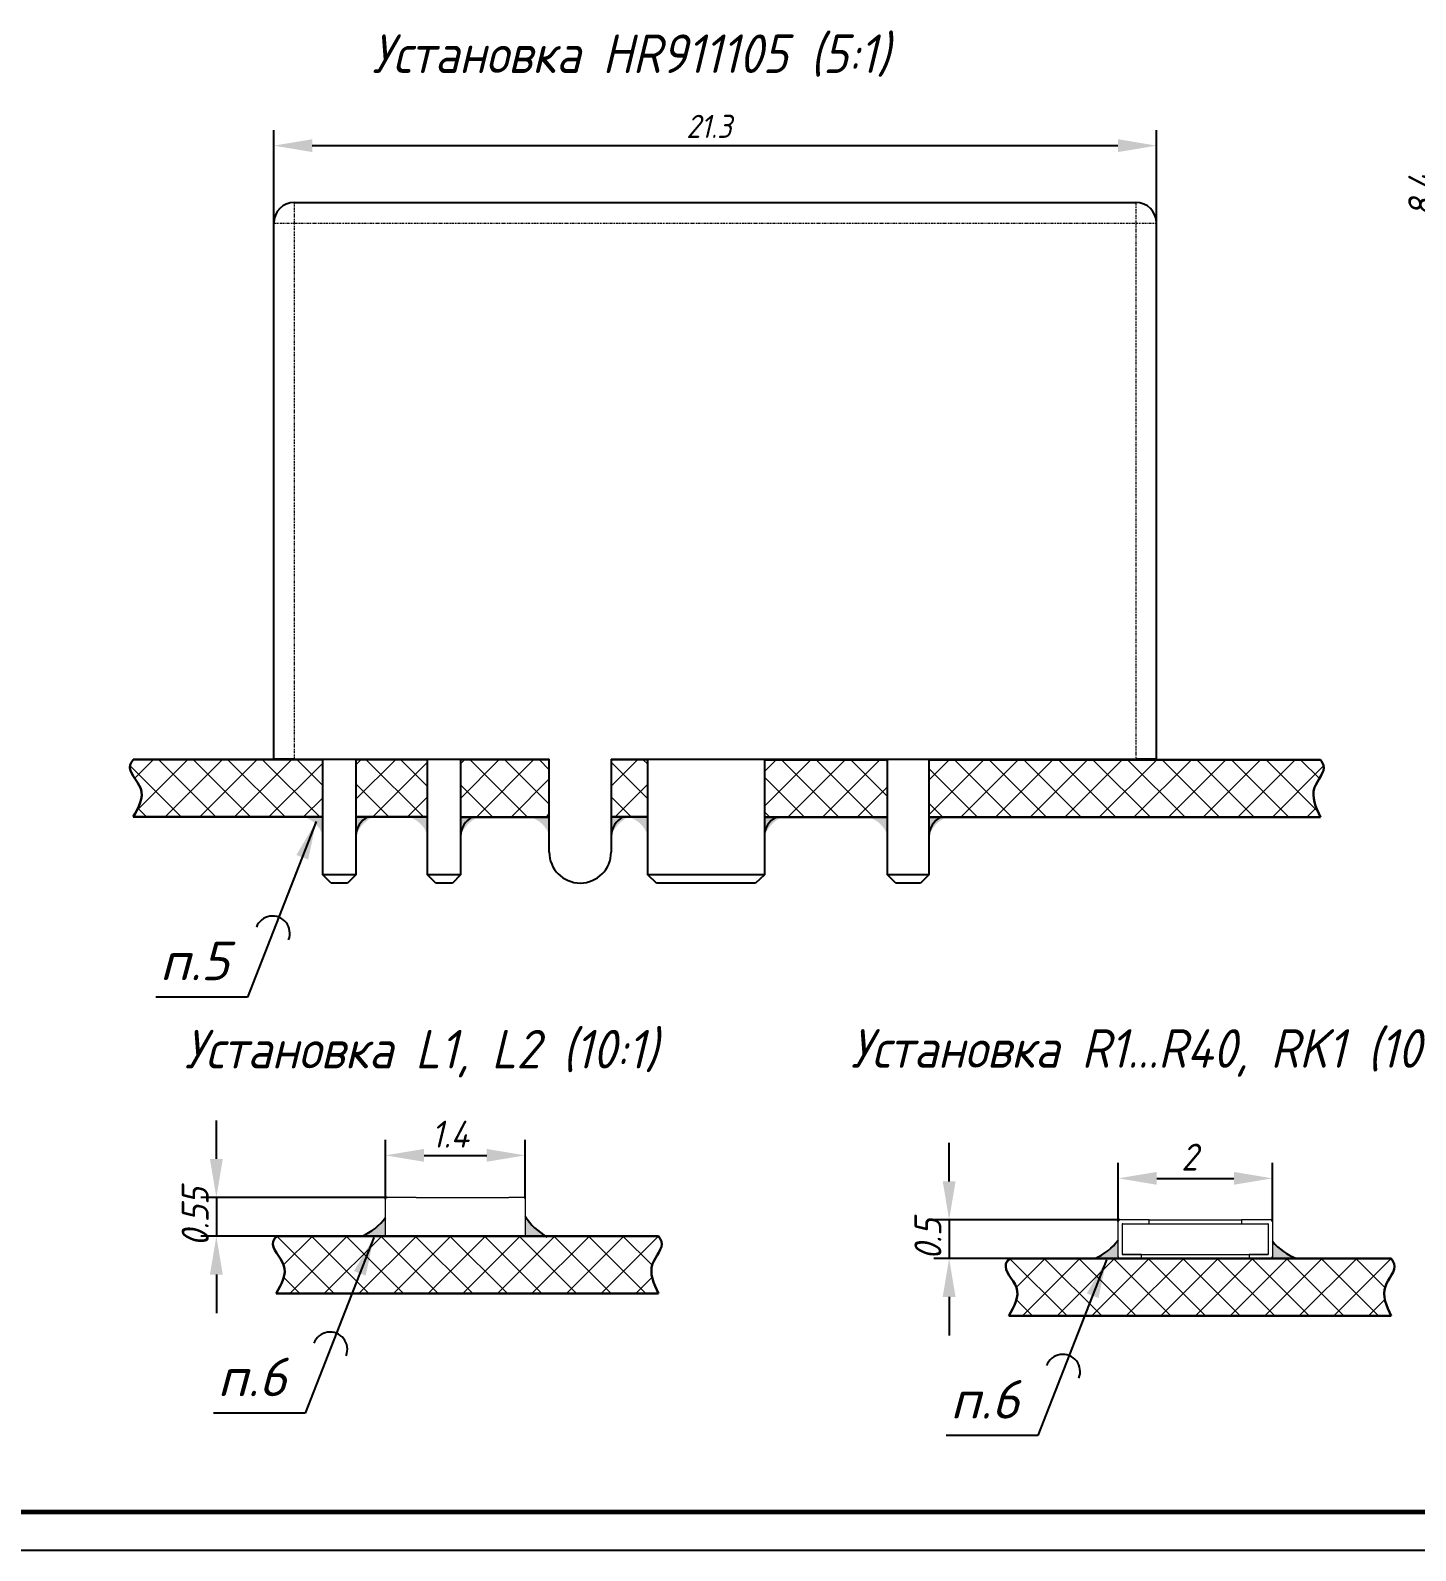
# Model space of a CAD drawing. Header units: millimetres. Extents: x 143 to 740, y 82 to 502.
# Drawn here: x 344.9 to 524.6, y 82 to 279.3 of the extents above; entities that cross this region are included whole.
import ezdxf

# ---------------------------------------------------------------- set-up
doc = ezdxf.new("R2010")
doc.units = ezdxf.units.MM
doc.header["$LTSCALE"] = 0.5
doc.linetypes.add('PHANTOM', pattern=[1.27, 0.635, -0.127, 0.127, -0.127, 0.127, -0.127])
doc.layers.get('0').update_dxf_attribs({"lineweight": 60})
doc.layers.get('Defpoints').update_dxf_attribs({"color": 5})
doc.layers.add('BOTTOM', color=3, linetype='Continuous', lineweight=60)
doc.styles.add('MyStyle', font='isocpeur.ttf', dxfattribs={"oblique": 15})
doc.styles.get("Standard").update_dxf_attribs({"font": 'isocpeui.ttf', "width": 0.9})
doc.styles.add('Шрифт1', font='isocpeur.ttf', dxfattribs={"height": 3.5})
doc.dimstyles.new('MY', dxfattribs={"dimtxt": 3.5, "dimasz": 3, "dimexe": 2, "dimexo": 0, "dimgap": 1, "dimtad": 1, "dimzin": 9, "dimdsep": 46, "dimtxsty": 'MyStyle', "dimcen": -1, "dimclrd": 256, "dimclre": 256, "dimclrt": 256, "dimadec": 0, "dimazin": 0, "dimtfac": 1, "dimtmove": 0, "dimatfit": 2, "dimfxl": 1, "dimtolj": 1, "dimtzin": 9, "dimarcsym": 0})
doc.dimstyles.new('Standart', dxfattribs={"dimtxt": 5, "dimasz": 5, "dimexe": 2, "dimexo": 0, "dimgap": 1, "dimtad": 1, "dimtoh": 1, "dimdec": 0, "dimtxsty": 'Standard', "dimcen": 2.5, "dimadec": 0, "dimazin": 0, "dimtfac": 1, "dimtdec": 0, "dimtmove": 0, "dimatfit": 3, "dimldrblk": 'DOTSMALL', "dimfxl": 1, "dimarcsym": 0})

# ---------------------------------------------------------------- blocks, each defined once
blk = doc.blocks.new('*D68')
at = {"color": 0, "lineweight": -2, "transparency": 16777216}
for p, q in [((543.27770848198, 265.7390964725391), (526.1635477583809, 265.7390964725391)), ((528.1635477583809, 260.7390964725391), (528.1635477583808, 253.9390972761338)), ((541.5446622532154, 248.9390972761338), (526.1635477583808, 248.9390972761338))]:
    blk.add_line(p, q, dxfattribs=at)
at = {"color": 0, "lineweight": -3, "transparency": 16777216}
for points in [[(527.3302144250475, 260.7390964725391), (528.9968810917143, 260.7390964725391), (528.1635477583809, 265.7390964725391)], [(527.3302144250474, 253.9390972761338), (528.9968810917142, 253.9390972761338), (528.1635477583808, 248.9390972761338)]]:
    blk.add_solid(points, dxfattribs=at)
at = {"layer": 'Defpoints', "color": 0, "lineweight": -3, "transparency": 16777216}
for p in [(543.27770848198, 265.7390964725391), (528.1635477583808, 248.9390972761338), (541.5446622532154, 248.9390972761338)]:
    blk.add_point(p, dxfattribs=at)
at = {"color": 0, "lineweight": -3, "transparency": 16777216, "insert": (525.4135477583808, 257.9046200131389), "char_height": 5, "attachment_point": 5, "rotation": 90}
blk.add_mtext('{\\H0.7x;8.4}', dxfattribs=at)
blk = doc.blocks.new('_DotSmall')
at = {"color": 0, "linetype": 'ByBlock', "const_width": 0.5}
blk.add_lwpolyline([(-0.0625, 0, 1), (0.0625, 0, 1)], format="xyb", close=True, dxfattribs=at)
blk = doc.blocks.new('*D69')
at = {"color": 0, "lineweight": -2, "transparency": 16777216}
for p, q in [((486.0317474124428, 124.7537940295509), (486.0317474124428, 132.3432867103396)), ((506.0317474124428, 124.7537940295509), (506.0317474124428, 132.3432867103396)), ((491.0317474124428, 130.3432867103396), (501.0317474124428, 130.3432867103396))]:
    blk.add_line(p, q, dxfattribs=at)
at = {"color": 0, "lineweight": -3, "transparency": 16777216}
for points in [[(491.0317474124428, 131.176620043673), (491.0317474124428, 129.5099533770063), (486.0317474124428, 130.3432867103396)], [(501.0317474124428, 131.176620043673), (501.0317474124428, 129.5099533770063), (506.0317474124428, 130.3432867103396)]]:
    blk.add_solid(points, dxfattribs=at)
at = {"layer": 'Defpoints', "color": 0, "lineweight": -3, "transparency": 16777216}
for p in [(506.0317474124428, 130.3432867103396), (486.0317474124428, 124.7537940295509), (506.0317474124428, 124.7537940295509)]:
    blk.add_point(p, dxfattribs=at)
at = {"color": 0, "lineweight": -3, "transparency": 16777216, "insert": (495.2745235459179, 133.0932867103396), "char_height": 5, "attachment_point": 5}
blk.add_mtext('{\\H0.7x;2}', dxfattribs=at)
blk = doc.blocks.new('*D70')
at = {"color": 0, "lineweight": -2, "transparency": 16777216}
for p, q in [((464.0882140694276, 129.9537940295509), (464.0882140694276, 134.9537940295509)), ((486.2317474124428, 124.9537940295509), (462.0882140694275, 124.9537940295509)), ((464.0882140694275, 124.9537940295509), (464.0882140694275, 119.9537940295509)), ((486.2317474124428, 119.9537940295509), (462.0882140694275, 119.9537940295509)), ((464.0882140694275, 114.9537940295509), (464.0882140694275, 109.9537940295509))]:
    blk.add_line(p, q, dxfattribs=at)
at = {"color": 0, "lineweight": -3, "transparency": 16777216}
for points in [[(463.2548807360943, 129.9537940295509), (464.9215474027609, 129.9537940295509), (464.0882140694275, 124.9537940295509)], [(463.2548807360942, 114.9537940295509), (464.9215474027608, 114.9537940295509), (464.0882140694275, 119.9537940295509)]]:
    blk.add_solid(points, dxfattribs=at)
at = {"layer": 'Defpoints', "color": 0, "lineweight": -3, "transparency": 16777216}
for p in [(486.2317474124428, 124.9537940295509), (464.0882140694275, 119.9537940295509), (486.2317474124428, 119.9537940295509)]:
    blk.add_point(p, dxfattribs=at)
at = {"color": 0, "lineweight": -3, "transparency": 16777216, "insert": (461.3382140694275, 122.453794029551), "char_height": 5, "attachment_point": 5, "rotation": 90}
blk.add_mtext('{\\H0.7x;0.5}', dxfattribs=at)
blk = doc.blocks.new('*D75')
at = {"color": 0, "lineweight": -2, "transparency": 16777216}
for p, q in [((390.955359976058, 127.6568216862428), (390.955359976058, 135.3239690880061)), ((409.0935117219096, 127.7344764072175), (409.0935117219096, 135.3239690880061)), ((395.955359976058, 133.3239690880061), (404.0935117219096, 133.3239690880061))]:
    blk.add_line(p, q, dxfattribs=at)
at = {"color": 0, "lineweight": -3, "transparency": 16777216}
for points in [[(395.955359976058, 134.1573024213394), (395.955359976058, 132.4906357546728), (390.955359976058, 133.3239690880061)], [(404.0935117219096, 134.1573024213394), (404.0935117219096, 132.4906357546728), (409.0935117219096, 133.3239690880061)]]:
    blk.add_solid(points, dxfattribs=at)
at = {"layer": 'Defpoints', "color": 0, "lineweight": -3, "transparency": 16777216}
for p in [(409.0935117219096, 133.3239690880061), (390.955359976058, 127.6568216862428), (409.0935117219096, 127.7344764072175)]:
    blk.add_point(p, dxfattribs=at)
at = {"color": 0, "lineweight": -3, "transparency": 16777216, "insert": (399.3377037791534, 136.0739690880061), "char_height": 5, "attachment_point": 5}
blk.add_mtext('{\\H0.7x;1.4}', dxfattribs=at)
blk = doc.blocks.new('*D76')
at = {"color": 0, "lineweight": -2, "transparency": 16777216}
for p, q in [((369.0118266330428, 132.8568216862428), (369.0118266330428, 137.8568216862428)), ((391.155359976058, 127.8568216862428), (367.0118266330427, 127.8568216862428)), ((369.0118266330427, 127.8568216862428), (369.0118266330427, 122.8568216862428)), ((391.155359976058, 122.8568216862428), (367.0118266330427, 122.8568216862428)), ((369.0118266330427, 117.8568216862428), (369.0118266330427, 112.8568216862428))]:
    blk.add_line(p, q, dxfattribs=at)
at = {"color": 0, "lineweight": -3, "transparency": 16777216}
for points in [[(368.1784932997095, 132.8568216862428), (369.8451599663761, 132.8568216862428), (369.0118266330427, 127.8568216862428)], [(368.1784932997094, 117.8568216862428), (369.8451599663761, 117.8568216862428), (369.0118266330427, 122.8568216862428)]]:
    blk.add_solid(points, dxfattribs=at)
at = {"layer": 'Defpoints', "color": 0, "lineweight": -3, "transparency": 16777216}
for p in [(391.155359976058, 127.8568216862428), (369.0118266330427, 122.8568216862428), (391.155359976058, 122.8568216862428)]:
    blk.add_point(p, dxfattribs=at)
at = {"color": 0, "lineweight": -3, "transparency": 16777216, "insert": (366.2618266330427, 125.3568216862429), "char_height": 5, "attachment_point": 5, "rotation": 90}
blk.add_mtext('{\\H0.7x;0.55}', dxfattribs=at)
blk = doc.blocks.new('*D215')
at = {"color": 0, "lineweight": -2, "transparency": 16777216}
for p, q in [((376.4564654083537, 254.2828507471245), (376.4564654083537, 266.3241514876762)), ((490.985951683497, 254.2828507471245), (490.985951683497, 266.3241514876762)), ((381.4564654083537, 264.3241514876762), (485.985951683497, 264.3241514876762))]:
    blk.add_line(p, q, dxfattribs=at)
at = {"color": 0, "lineweight": -3, "transparency": 16777216}
for points in [[(381.4564654083537, 265.1574848210095), (381.4564654083537, 263.4908181543429), (376.4564654083537, 264.3241514876762)], [(485.985951683497, 265.1574848210095), (485.985951683497, 263.4908181543429), (490.985951683497, 264.3241514876762)]]:
    blk.add_solid(points, dxfattribs=at)
at = {"layer": 'Defpoints', "color": 0, "lineweight": -3, "transparency": 16777216}
for p in [(490.985951683497, 264.3241514876762), (376.4564654083537, 254.2828507471245), (490.985951683497, 254.2828507471245)]:
    blk.add_point(p, dxfattribs=at)
at = {"color": 0, "lineweight": -3, "transparency": 16777216, "insert": (432.9308710323935, 266.8241514876762), "char_height": 5, "attachment_point": 5}
blk.add_mtext('{\\H0.6x;21.3}', dxfattribs=at)

msp = doc.modelspace()

# ---------------------------------------------------------------- hatches: boundary and pattern name
at = {"lineweight": 0}
h = msp.add_hatch(dxfattribs=at)
h.set_pattern_fill('ANSI37', color=256)
h.set_pattern_definition([(45, (109.7179703296363, 144.5979208807346), (-2.245064030267288, 2.245064030267288), []), (135, (109.7179703296363, 144.5979208807346), (-2.245064030267288, -2.245064030267288), [])])
h.paths.add_polyline_path([(456.0919212856496, 184.6558460075802), (440.1124546114102, 184.6558453701435), (440.1124546112417, 177.2058455699717), (456.0919212856496, 177.205846367895)])
h.paths.add_polyline_path([(424.9751506132784, 184.679700504309), (420.2345587602542, 184.6796998670258), (420.2345587602542, 177.2297000669203), (424.9751506134701, 177.2297008645683)])
h.paths.add_polyline_path([(412.2067910306882, 184.6706937354952), (400.7003239516433, 184.6706930978685), (400.7003239516433, 177.2206932976542), (412.2067910306882, 177.220694095802)])
h.paths.add_polyline_path([(396.4188478292082, 184.6959580417278), (387.1066372629115, 184.6959574044785), (387.1066372629115, 177.2459576043563), (396.4188478292082, 177.2459584020409)])
edge = h.paths.add_edge_path()
edge.add_line((382.8251611404763, 184.6795186311917), (358.2276989567015, 184.6795180017065))
edge.add_spline(control_points=[(358.2276989693836, 184.6795180205335), (358.0708458692675, 184.4482998157264), (357.2534569175498, 183.2433812906516), (360.2509341315729, 180.8107965387181), (358.9312235228604, 178.474809431768), (358.2276989693836, 177.2295180205335)], knot_values=[0, 0, 0, 0, 0.7943362552635832, 4.139425223477505, 7.958648658845602, 7.958648658845602, 7.958648658845602, 7.958648658845602], degree=3, periodic=0)
edge.add_line((358.2276989693836, 177.2295180205335), (382.8251611404763, 177.2295188085074))
edge.add_line((382.8251611404763, 177.2295188085074), (382.8251611404763, 184.6795186311917))
edge = h.paths.add_edge_path()
edge.add_spline(control_points=[(512.2709646429308, 184.6568087558052), (512.4271306503857, 184.4261434022091), (513.2013937231097, 183.2825163840318), (510.5613791650942, 180.8160229846565), (511.6616540715845, 178.493163264524), (512.2709648331064, 177.2068089028699)], knot_values=[0, 0, 0, 0, 0.7943362552635832, 3.938278501191613, 7.840066164668798, 7.840066164668798, 7.840066164668798, 7.840066164668798], degree=3, periodic=0)
edge.add_line((512.2709648331065, 177.2068089028699), (461.4437664386937, 177.2068081047385))
edge.add_line((461.4437664386937, 177.2068081047385), (461.4437664386937, 184.6568079053185))
edge.add_line((461.4437664386937, 184.6568079053185), (512.2709647867391, 184.6568085425482))
h = msp.add_hatch(color=256)
h.dxf.hatch_style = 1
edge = h.paths.add_edge_path()
edge.add_line((382.8251461010007, 177.2295118253458), (380.3084171482328, 177.2266755159384))
edge.add_arc((379.39191857622, 173.7491501322718), 3.596269237216128, 16.551857714373227, 75.2354782247042, ccw=False)
edge.add_line((382.8391666277453, 174.7736662608917), (382.8251461010007, 177.2295118253458))
h = msp.add_hatch(color=256)
h.dxf.hatch_style = 1
edge = h.paths.add_edge_path()
edge.add_line((389.3452133037517, 177.2338825849639), (387.1067393327664, 177.245832652849))
edge.add_line((387.1067393327663, 177.245832652849), (387.1146213520233, 174.7701632850281))
edge.add_arc((391.237042187887, 173.2794447132268), 4.383673734241315, 115.5667567346853, 160.1193802779348, ccw=False)
h = msp.add_hatch(color=256)
h.dxf.hatch_style = 1
edge = h.paths.add_edge_path()
edge.add_line((396.4188506767055, 177.2459594698222), (393.9021217239376, 177.2431231604148))
edge.add_arc((392.9856231519248, 173.7655977767482), 3.596269237216128, 16.551857714373227, 75.2354782247042, ccw=False)
edge.add_line((396.4328712034501, 174.7901139053681), (396.4188506767055, 177.2459594698222))
h = msp.add_hatch(color=256)
h.dxf.hatch_style = 1
edge = h.paths.add_edge_path()
edge.add_line((402.9387647932933, 177.2087538029258), (400.700290822308, 177.220703870811))
edge.add_line((400.700290822308, 177.220703870811), (400.7081728415649, 174.7450345029901))
edge.add_arc((404.8305936774286, 173.2543159311887), 4.383673734241315, 115.5667567346853, 160.1193802779348, ccw=False)
h = msp.add_hatch(color=256)
h.dxf.hatch_style = 1
edge = h.paths.add_edge_path()
edge.add_line((412.2067798241351, 177.2206929272102), (409.6900508713672, 177.2178566178029))
edge.add_arc((408.7735522993546, 173.7403312341362), 3.596269237216128, 16.551857714373227, 75.2354782247042, ccw=False)
edge.add_line((412.2208003508798, 174.7648473627561), (412.2067798241351, 177.2206929272102))
h = msp.add_hatch(color=256)
h.dxf.hatch_style = 1
edge = h.paths.add_edge_path()
edge.add_line((422.4730353758499, 177.217745811649), (420.2345614048645, 177.2296958795342))
edge.add_line((420.2345614048645, 177.2296958795342), (420.2424434241213, 174.7540265117133))
edge.add_arc((424.3648642599853, 173.263307939912), 4.383673734241315, 115.5667567346853, 160.1193802779348, ccw=False)
h = msp.add_hatch(color=256)
h.dxf.hatch_style = 1
edge = h.paths.add_edge_path()
edge.add_line((424.9750959671258, 177.2297497907326), (422.4583670143579, 177.2269134813253))
edge.add_arc((421.5418684423453, 173.7493880976587), 3.596269237216128, 16.551857714373227, 75.2354782247042, ccw=False)
edge.add_line((424.9891164938705, 174.7739042262785), (424.9750959671258, 177.2297497907326))
h = msp.add_hatch(color=256)
h.dxf.hatch_style = 1
edge = h.paths.add_edge_path()
edge.add_line((442.3509158951463, 177.193869398514), (440.112441924161, 177.2058194663992))
edge.add_line((440.112441924161, 177.2058194663992), (440.1203239434179, 174.7301500985783))
edge.add_arc((444.2427447792817, 173.239431526777), 4.383673734241315, 115.5667567346853, 160.1193802779348, ccw=False)
h = msp.add_hatch(color=256)
h.dxf.hatch_style = 1
edge = h.paths.add_edge_path()
edge.add_line((456.0919113567377, 177.2058407265572), (453.5751824039698, 177.2030044171498))
edge.add_arc((452.658683831957, 173.7254790334832), 3.596269237216128, 16.551857714373227, 75.2354782247042, ccw=False)
edge.add_line((456.1059318834823, 174.7499951621031), (456.0919113567377, 177.2058407265572))
h = msp.add_hatch(color=256)
h.dxf.hatch_style = 1
edge = h.paths.add_edge_path()
edge.add_line((463.6822417766485, 177.1948583226728), (461.4437678056631, 177.2068083905579))
edge.add_line((461.4437678056631, 177.2068083905579), (461.45164982492, 174.731139022737))
edge.add_arc((465.5740706607839, 173.2404204509357), 4.383673734241315, 115.5667567346853, 160.1193802779348, ccw=False)
at = {"lineweight": -3}
h = msp.add_hatch(color=256, dxfattribs=at)
h.dxf.hatch_style = 1
h.paths.add_polyline_path([(387.9484971746336, 122.8568219533752), (390.955359976058, 122.8568220303252), (390.955359976058, 125.2312031219852, -0.1262667933648296)])
h.paths.add_polyline_path([(411.7349973466984, 122.8568225621067, -0.120776574497456), (409.0935117219096, 125.4041028305675), (409.0935117219096, 122.8568224945072)])
at = {"lineweight": 0}
h = msp.add_hatch(dxfattribs=at)
h.set_pattern_fill('ANSI37', color=256)
h.set_pattern_definition([(45, (296.1078252063798, -16.40544068289012), (-2.245064030267288, 2.245064030267288), []), (135, (296.1078252063798, -16.40544068289012), (-2.245064030267288, -2.245064030267288), [])])
edge = h.paths.add_edge_path()
edge.add_line((401.3744825255567, 115.406822474298), (426.3744825255567, 115.4068232970743))
edge.add_spline(control_points=[(426.3744825255567, 115.4068232970743), (425.7651717640347, 116.6931776587285), (424.6648968575445, 119.0160373788609), (427.30491141556, 121.4825307782363), (426.5306483428361, 122.6261577964136), (426.3744823353811, 122.8568231500096)], knot_values=[0, 0, 0, 0, 3.901787663477185, 7.045729909405215, 7.840066164668798, 7.840066164668798, 7.840066164668798, 7.840066164668798], degree=3, periodic=0)
edge.add_line((426.3744824792059, 122.8568229367527), (401.3744825255567, 122.8568222969659))
edge.add_line((401.3744825255567, 122.8568222969659), (376.774482512833, 122.8568216674158))
edge.add_spline(control_points=[(376.7744825255567, 122.8568216862428), (376.6176294254407, 122.6256034814357), (375.800240473723, 121.4206849563609), (378.797717687746, 118.9881002044274), (377.4780070790335, 116.6521130974773), (376.7744825255567, 115.4068216862428)], knot_values=[0, 0, 0, 0, 0.7943362552635832, 4.139425223477505, 7.958648658845602, 7.958648658845602, 7.958648658845602, 7.958648658845602], degree=3, periodic=0)
edge.add_line((376.7744825255567, 115.4068216862428), (401.3744825255567, 115.406822474298))
at = {"lineweight": -3}
h = msp.add_hatch(color=256, dxfattribs=at)
h.dxf.hatch_style = 1
h.paths.add_polyline_path([(486.0317474124428, 122.3281754652932, -0.1262667933648289), (483.0248846110184, 119.9537942966833), (486.2321211556603, 119.9537943787612, -0.4147610029377529), (486.0317474124428, 120.1537940295509)])
h.paths.add_polyline_path([(506.0317474124428, 122.1749358342651), (506.0317474124428, 120.1537940295509, -0.4133594907579874), (505.8323307842456, 119.9537948803594), (509.1753297743478, 119.9537949659116, -0.1268723715564757)])
at = {"lineweight": 0}
h = msp.add_hatch(dxfattribs=at)
h.set_pattern_fill('ANSI37', color=256)
h.set_pattern_definition([(45, (391.1842126427646, -19.30846833958202), (-2.245064030267288, 2.245064030267288), []), (135, (391.1842126427646, -19.30846833958202), (-2.245064030267288, -2.245064030267288), [])])
edge = h.paths.add_edge_path()
edge.add_line((496.4508699619415, 112.5037948176061), (521.4508699619414, 112.5037956403824))
edge.add_spline(control_points=[(521.4508699619415, 112.5037956403824), (520.8415592004195, 113.7901500020366), (519.7412842939291, 116.113009722169), (522.3812988519451, 118.5795031215443), (521.6070357792208, 119.7231301397217), (521.450869771766, 119.9537954933177)], knot_values=[0, 0, 0, 0, 3.901787663477185, 7.045729909405215, 7.840066164668798, 7.840066164668798, 7.840066164668798, 7.840066164668798], degree=3, periodic=0)
edge.add_line((521.4508699125217, 119.9537952800608), (496.4508699619415, 119.953794640274))
edge.add_line((496.4508699619415, 119.953794640274), (471.8508699495022, 119.9537940107239))
edge.add_spline(control_points=[(471.8508699619415, 119.9537940295509), (471.6940168618254, 119.7225758247438), (470.8766279101077, 118.517657299669), (473.8741051241308, 116.0850725477355), (472.5543945154183, 113.7490854407854), (471.8508699619415, 112.5037940295509)], knot_values=[0, 0, 0, 0, 0.7943362552635832, 4.139425223477505, 7.958648658845602, 7.958648658845602, 7.958648658845602, 7.958648658845602], degree=3, periodic=0)
edge.add_line((471.8508699619414, 112.5037940295509), (496.4508699619415, 112.5037948176061))

# ---------------------------------------------------------------- linework, layer by layer
at = {"color": 7, "linetype": 'Continuous', "lineweight": 25}
for p, q in [((379.1323879848758, 256.9587733236465), (488.310029106975, 256.9587733236465)), ((376.4564654083537, 184.7088637575517), (376.4564654083537, 254.2828507471245)), ((490.985951683497, 184.7088637575517), (490.985951683497, 254.2828507471245)), ((379.1323879848758, 184.7088637575517), (376.4564654083537, 184.7088637575517)), ((379.1323879848758, 184.7088637575517), (412.2067910306882, 184.7088637575517)), ((382.8251611404763, 169.7236973290281), (382.8251611404763, 184.7088637575517)), ((387.1066372629115, 184.7088637575517), (387.1066372629115, 169.7236973290281)), ((396.4188478292082, 169.7236973290281), (396.4188478292082, 184.7088637575517)), ((400.7003239516433, 184.7088637575517), (400.7003239516433, 169.7236973290281)), ((412.2067910306882, 172.6672121632025), (412.2067910306882, 184.7088637575517)), ((420.2345587602542, 184.7088637575517), (420.2345587602542, 172.6672121632025)), ((420.2345587602542, 184.7088637575517), (488.310029106975, 184.7088637575517)), ((424.9751506136632, 169.7236973297345), (424.9751506132776, 184.7088637575517)), ((440.1124546114113, 184.7088637575517), (440.1124546110724, 169.7236973297786)), ((456.0919212856496, 169.7236973290281), (456.0919212856496, 184.7088637575517)), ((461.4437664386937, 184.7088637575517), (461.4437664386937, 169.7236973290281)), ((490.985951683497, 184.7088637575517), (488.310029106975, 184.7088637575517)), ((383.8955301707816, 168.6533282980736), (382.8251611419568, 169.7236973290281)), ((387.1066372629115, 169.7236973290281), (382.8251611404763, 169.7236973290281)), ((387.1066372614312, 169.7236973290281), (386.0362682326062, 168.6533282980736)), ((397.4892168594577, 168.6533282983778), (396.4188478306328, 169.7236973290281)), ((400.7003239502188, 169.7236973290281), (396.4188478292082, 169.7236973290281)), ((400.7003239502188, 169.7236973290281), (399.6299549213938, 168.6533282983778)), ((440.1124546110724, 169.7236973297786), (424.9751506136632, 169.7236973297345)), ((426.1215884284716, 168.6533282981091), (424.9751506136632, 169.7236973297345)), ((440.1124546110724, 169.7236973297786), (438.9660167960395, 168.6533282981091)), ((457.1622903153276, 168.6533282980736), (456.0919212861985, 169.7236973290281)), ((461.4437664381446, 169.7236973290281), (456.0919212856496, 169.7236973290281)), ((461.4437664381446, 169.7236973290281), (460.3733974090156, 168.6533282980736)), ((386.0362682326062, 168.6533282980736), (383.8955301707816, 168.6533282980736)), ((399.6299549213938, 168.6533282983778), (397.4892168594577, 168.6533282983778)), ((438.9660167960395, 168.6533282981091), (426.1215884284716, 168.6533282981091)), ((460.3733974090156, 168.6533282980736), (457.1622903153276, 168.6533282980736))]:
    msp.add_line(p, q, dxfattribs=at)
at = {"color": 8, "linetype": 'PHANTOM', "lineweight": 18}
for p, q in [((379.1323879848758, 254.2828507471245), (379.1323879848758, 256.9587733236465)), ((488.310029106975, 256.9587733236465), (488.310029106975, 254.2828507471245)), ((376.4564654083537, 254.2828507471245), (379.1323879848758, 254.2828507471245)), ((379.1323879848758, 184.7088637575517), (379.1323879848758, 254.2828507471245)), ((379.1323879848758, 254.2828507471245), (488.310029106975, 254.2828507471245)), ((488.310029106975, 254.2828507471245), (488.310029106975, 184.7088637575517)), ((488.310029106975, 254.2828507471245), (490.985951683497, 254.2828507471245))]:
    msp.add_line(p, q, dxfattribs=at)
at = {"color": 7, "linetype": 'Continuous', "lineweight": -3}
for p, q in [((373.0622677406615, 153.8515552862674), (361.1741476768323, 153.8515552862674)), ((380.5287300621677, 99.87890815384179), (368.6406099983384, 99.87890815384179)), ((475.6051174985524, 96.97588049714989), (463.7169974347232, 96.97588049714989))]:
    msp.add_line(p, q, dxfattribs=at)
at = {"color": 7, "linetype": 'Continuous', "lineweight": 15}
for p, q in [((390.955359976058, 122.8568220303252), (390.955359976058, 127.6568216862428)), ((394.955359976058, 127.8568216862428), (391.155359976058, 127.8568216862428)), ((394.955359976058, 127.8568216862428), (406.955359976058, 127.8568216862428)), ((409.0935117219096, 127.8568216862428), (406.955359976058, 127.8568216862428)), ((409.0935117219096, 127.7344764072175), (409.0935117219096, 122.8568216862428)), ((486.0317474124428, 120.1537940295509), (486.0317474124428, 124.7537940295509)), ((490.0317474124428, 124.9537940295509), (486.2317474124428, 124.9537940295509)), ((486.5317474124428, 124.3537940295509), (486.5317474124428, 120.5537940295509)), ((486.6317474124428, 124.4537940295509), (505.4317474124428, 124.4537940295509)), ((486.6317474124428, 124.4537940295509), (490.0317474124428, 124.4537940295509)), ((490.0317474124428, 124.4537940295509), (490.0317474124428, 124.9537940295509)), ((490.0317474124428, 124.9537940295509), (502.0317474124428, 124.9537940295509)), ((490.0317474124428, 124.4537940295509), (502.0317474124428, 124.4537940295509)), ((505.8317474124428, 124.9537940295509), (502.0317474124428, 124.9537940295509)), ((502.0317474124428, 124.9537940295509), (502.0317474124428, 124.4537940295509)), ((502.0317474124428, 124.4537940295509), (505.4317474124428, 124.4537940295509)), ((505.5317474124428, 120.5537940295509), (505.5317474124428, 124.3537940295509)), ((506.0317474124428, 124.7537940295509), (506.0317474124428, 120.1537940295509)), ((391.155359976058, 122.8568216862428), (393.855359976058, 122.8568216862428)), ((408.055359976058, 122.8568216862428), (410.755359976058, 122.8568216862428)), ((486.6317474124428, 120.4537940295509), (505.4317474124428, 120.4537940295509)), ((489.0317474124428, 120.4537940295509), (486.6317474124428, 120.4537940295509)), ((489.0317474124428, 120.0537940295509), (489.0317474124428, 120.4537940295509)), ((503.0317474124428, 120.4537940295509), (503.0317474124428, 120.0537940295509)), ((505.4317474124428, 120.4537940295509), (503.0317474124428, 120.4537940295509)), ((486.2317474124428, 119.9537940295509), (488.9317474124428, 119.9537940295509)), ((503.1317474124428, 119.9537940295509), (505.8317474124428, 119.9537940295509))]:
    msp.add_line(p, q, dxfattribs=at)
msp.add_line((734.5070646535478, 87.0477402480128), (162.5070646535478, 87.04774024801281))
at = {"color": 7, "linetype": 'Continuous', "lineweight": 25}
for centre, radius, start, end in [((379.1323879848758, 254.2828507471245), 2.675922576522076, 90, 180), ((488.310029106975, 254.2828507471245), 2.675922576522076, 0, 90), ((416.2206748954712, 172.6672121632025), 4.013883864783113, 180, 0)]:
    msp.add_arc(centre, radius, start, end, dxfattribs=at)
at = {"lineweight": -3}
for centre, radius, start, end in [((389.969676961325, 174.7222281188009), 2.855457986447511, 117.8991618862738, 179.0381186687575), ((403.5632284508667, 174.6970993367629), 2.855457986447511, 117.8991618862738, 179.0381186687575), ((423.0974990334232, 174.7060913454861), 2.855457986447511, 117.8991618862738, 179.0381186687592), ((442.9753795527197, 174.6822149323511), 2.855457986447511, 117.8991618862738, 179.0381186687575), ((464.3067054342218, 174.6832038565098), 2.855457986447511, 117.8991618862738, 179.0381186687575), ((384.8257603887565, 129.9024876710271), 7.706678301237551, 293.7298166640397, 322.9035332505627), ((415.6100533681458, 129.5184163105583), 7.706678301237552, 211.8737391016703, 241.0474556881952), ((479.9021478251412, 126.9994600143352), 7.706678301237551, 293.7298166640401, 322.9035332505651), ((511.9098111656033, 127.1590362498412), 7.706678301237552, 220.2818571507819, 249.4555737373025)]:
    msp.add_arc(centre, radius, start, end, dxfattribs=at)
at = {"color": 7, "lineweight": -3}
for centre, start, end in [((376.2962125329536, 162.1196074479956), 338.6376712420437, 158.6376712420438), ((383.7626748544598, 108.14696031557), 338.6376712420421, 158.6376712420422), ((478.8390622908446, 105.2439326588781), 338.6376712420421, 158.6376712420422)]:
    msp.add_arc(centre, 2.25, start, end, dxfattribs=at)
at = {"color": 7, "linetype": 'Continuous', "lineweight": 15}
for centre, radius, start, end in [((391.155359976058, 127.6568216862428), 0.2, 89.99999999999349, 180), ((486.2317474124428, 124.7537940295509), 0.2, 89.99999999999349, 180), ((486.6317474124428, 124.3537940295509), 0.1000000000000014, 90, 180), ((505.4317474124428, 124.3537940295509), 0.1, 0, 90), ((505.8317474124428, 124.7537940295509), 0.2, 0, 90), ((486.6317474124428, 120.5537940295509), 0.1, 180, 270), ((505.4317474124428, 120.5537940295509), 0.1, 270, 0), ((486.2317474124428, 120.1537940295509), 0.2000000000000114, 180, 270.0000000000065), ((488.9317474124428, 120.0537940295509), 0.1000000000000199, 270.0000000000065, 0), ((503.1317474124428, 120.0537940295509), 0.1, 180, 270), ((505.8317474124428, 120.1537940295509), 0.2, 270, 0)]:
    msp.add_arc(centre, radius, start, end, dxfattribs=at)
at = {"color": 7, "lineweight": 30}
for points in [[(358.2276989693836, 184.6795180205335), (357.8446487432822, 183.9836425929534), (359.1964129299603, 180.923846228997), (358.2276989693836, 177.2295180205335)], [(512.2709646429308, 184.6568087558052), (512.6540148690323, 183.9609333282251), (511.5080488686834, 181.0332832856524), (512.2709648331064, 177.2068089028699)], [(376.7744825255567, 122.8568216862428), (376.3914322994553, 122.1609462586627), (377.7431964861334, 119.1011498947063), (376.7744825255567, 115.4068216862428)], [(426.3744823353811, 122.8568231500096), (426.7575325614825, 122.1609477224295), (425.6115665611337, 119.2332976798569), (426.3744825255567, 115.4068232970743)], [(471.8508699619415, 119.9537940295509), (471.4678197358401, 119.2579186019708), (472.8195839225182, 116.1981222380144), (471.8508699619415, 112.5037940295509)], [(521.450869771766, 119.9537954933177), (521.8339199978674, 119.2579200657376), (520.6879539975185, 116.330270023165), (521.4508699619415, 112.5037956403824)]]:
    msp.add_spline(points, degree=3, dxfattribs=at)
at = {"layer": 'BOTTOM', "color": 7, "lineweight": 30}
for p, q in [((382.8276989693836, 184.6795186312566), (358.2276989693836, 184.6795180017065)), ((396.4188735585487, 184.6959580417296), (387.1069794399307, 184.6959574045019)), ((412.2066108737874, 184.6706937354853), (400.7073456700982, 184.6706930982576)), ((424.9748649036756, 184.6797005042706), (420.2346867666911, 184.679699867043)), ((456.0922017749922, 184.6558460075914), (440.1179762473025, 184.6558453703637)), ((512.2709648331064, 184.6568085425482), (461.4439291271083, 184.6568079053206)), ((382.8276989693836, 177.2295188085887), (358.2276989693836, 177.2295180205335)), ((396.4189681039768, 177.2459584020512), (387.1069794399307, 177.2459576043856)), ((412.2068612914079, 177.2206940958069), (400.7073456700982, 177.2206932981413)), ((424.9752929133842, 177.2297008645922), (420.2345960541857, 177.2297000669266)), ((456.0922809887293, 177.205846367913), (440.1179762473025, 177.2058455702474)), ((512.2709648331064, 177.2068089028699), (461.473423467774, 177.2068081052042)), ((401.3744825255567, 122.8568222969659), (376.7744825255567, 122.8568216674158)), ((426.3744825255567, 122.8568229367527), (401.3744825255567, 122.8568222969659)), ((496.4508699619415, 119.953794640274), (471.8508699619415, 119.9537940107239)), ((521.4508699619415, 119.9537952800608), (496.4508699619415, 119.953794640274)), ((401.3744825255567, 115.406822474298), (376.7744825255567, 115.4068216862428)), ((426.3744825255567, 115.4068232970743), (401.3744825255567, 115.406822474298)), ((496.4508699619415, 112.5037948176061), (471.8508699619415, 112.5037940295509)), ((521.4508699619415, 112.5037956403824), (496.4508699619415, 112.5037948176061))]:
    msp.add_line(p, q, dxfattribs=at)
at = {"layer": 'Defpoints'}
msp.add_line((739.5070646535478, 82.04774024801281), (142.5070646535478, 82.04774024801281), dxfattribs=at)

# ---------------------------------------------------------------- texts
at = {"char_height": 5, "attachment_point": 1}
for s, insert in [('Установка HR911105 (5:1)', (389.2061983456056, 278.7507169709178)), ('Установка L1, L2 (10:1)', (364.8882256121269, 149.6036743033786)), ('Установка R1...R40, RK1 (10:1)', (451.3287745340858, 149.6924857192546))]:
    msp.add_mtext_dynamic_manual_height_columns(s, width=100.1689048415283, gutter_width=50, heights=[0], dxfattribs=dict(at, insert=insert))
at = {"color": 7, "lineweight": -3, "char_height": 5, "attachment_point": 9, "style": 'Шрифт1'}
for s, insert in [('{\\fISOCPEUR|b0|i1|c204|p34;п.5}', (370.654696222264, 156.0499764886165)), ('{\\fISOCPEUR|b0|i1|c204|p34;п.6}', (378.1211585437702, 102.0773293561909)), ('{\\fISOCPEUR|b0|i1|c204|p34;п.6}', (473.1975459801549, 99.17430169949898))]:
    msp.add_mtext(s, dxfattribs=dict(at, insert=insert))

# ---------------------------------------------------------------- dimensions: what is measured, and where the dimension line sits
at = {"lineweight": -3}
for base, p1, p2, text, picture, middle in [((490.985951683497, 264.3241514876762), (376.4564654083537, 254.2828507471245), (490.985951683497, 254.2828507471245), '{\\H0.6x;21.3}', '*D215', (432.9308710323935, 264.3241514876762)), ((409.0935117219096, 133.3239690880061), (390.955359976058, 127.6568216862428), (409.0935117219096, 127.7344764072175), '{\\H0.7x;1.4}', '*D75', (399.3377037791534, 133.3239690880061)), ((506.0317474124428, 130.3432867103396), (486.0317474124428, 124.7537940295509), (506.0317474124428, 124.7537940295509), '{\\H0.7x;2}', '*D69', (495.2745235459179, 130.3432867103396))]:
    dim = msp.add_linear_dim(base=base, p1=p1, p2=p2, text=text, dimstyle='Standart', dxfattribs=at)
    dim.commit()
    dim.dimension.update_dxf_attribs({"geometry": picture, "text_midpoint": middle, "dimtype": 160})
for base, p1, p2, text, picture, middle in [((528.1635477583808, 248.9390972761338), (543.27770848198, 265.7390964725391), (541.5446622532154, 248.9390972761338), '{\\H0.7x;8.4}', '*D68', (528.1635477583808, 257.9046200131389)), ((369.0118266330427, 122.8568216862428), (391.155359976058, 127.8568216862428), (391.155359976058, 122.8568216862428), '{\\H0.7x;0.55}', '*D76', (369.0118266330427, 125.3568216862429)), ((464.0882140694275, 119.9537940295509), (486.2317474124428, 124.9537940295509), (486.2317474124428, 119.9537940295509), '{\\H0.7x;0.5}', '*D70', (464.0882140694275, 122.453794029551))]:
    dim = msp.add_linear_dim(base=base, p1=p1, p2=p2, angle=90, text=text, dimstyle='Standart', dxfattribs=at)
    dim.commit()
    dim.dimension.update_dxf_attribs({"geometry": picture, "text_midpoint": middle, "dimtype": 160})

# ---------------------------------------------------------------- leaders
at = {"color": 7, "lineweight": -3}
for points in [[(381.9803110784487, 176.6518355115531), (373.0622677406615, 153.8515552862674)], [(389.4467733999549, 122.6791883791275), (380.5287300621677, 99.87890815384179)], [(484.5231608363397, 119.7761607224356), (475.6051174985524, 96.97588049714989)]]:
    msp.add_leader(points, dimstyle='MY', override={"dimasz": 5, "dimpost": '|0,5'}, dxfattribs=at)

doc.saveas('drawing.dxf')
